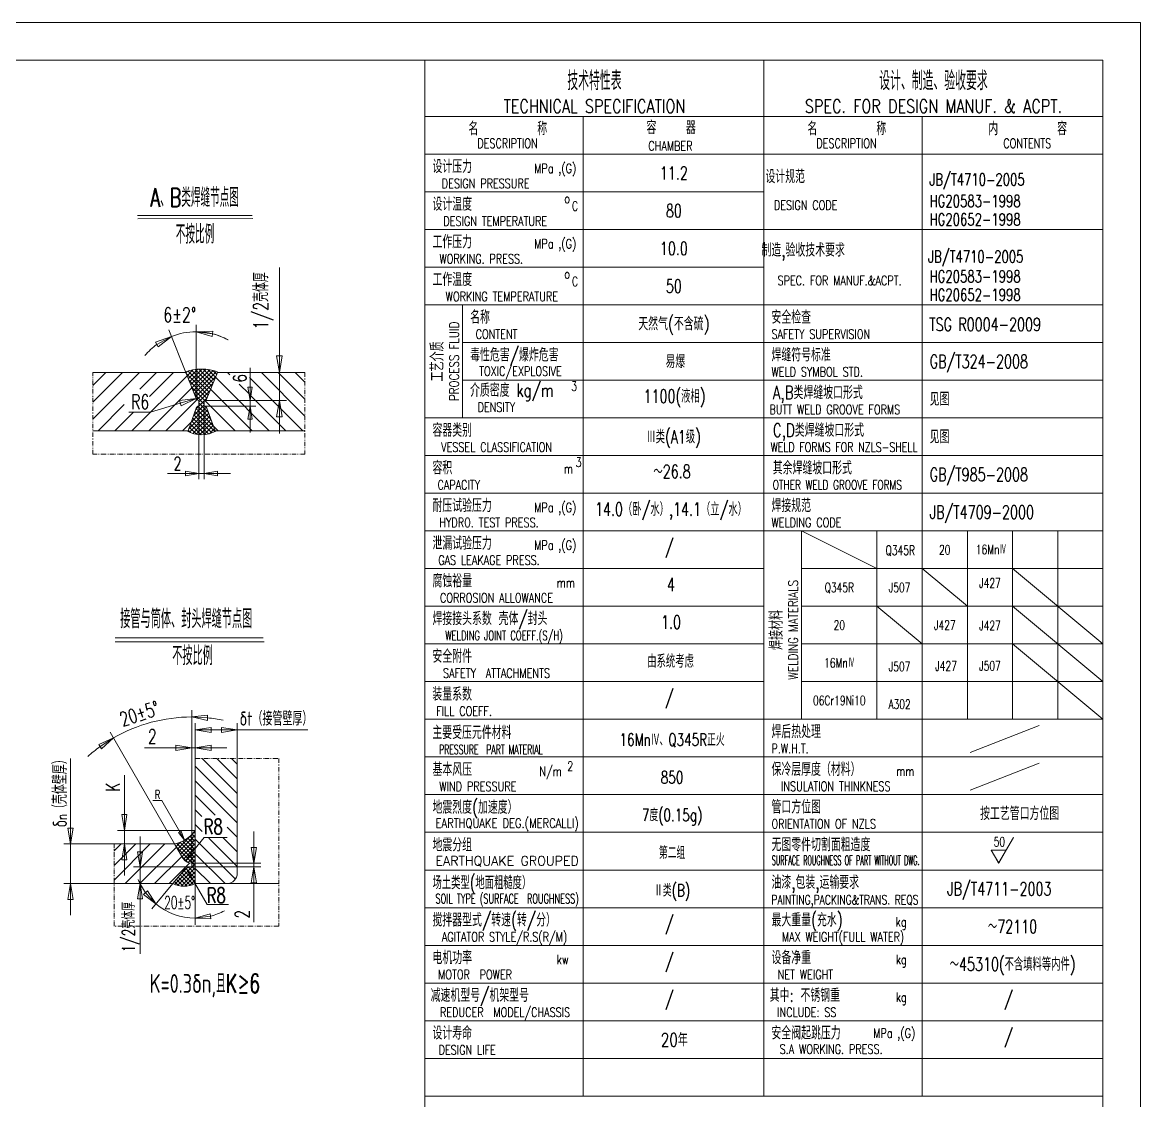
# Model space of a CAD drawing. Header units: millimetres. Extents: x -20190 to -19596, y -22267 to -21426.
# Drawn here: x -19893.3 to -19596.4, y -21712.8 to -21426.5 of the extents above; entities that cross this region are included whole.
import ezdxf
from ezdxf.enums import TextEntityAlignment as Align

# ---------------------------------------------------------------- set-up
doc = ezdxf.new("R2010")
doc.units = ezdxf.units.MM
doc.linetypes.add('ACAD_ISO12W100', pattern=[22.4, 12, -3, 0.7, -3, 0.7, -3])
doc.layers.get('0').update_dxf_attribs({"color": 3, "lineweight": 50})
for name, color, linetype, lineweight in [('1粗实线', 2, 'Continuous', 50), ('2', 7, 'Continuous', 20), ('3', 7, 'Continuous', 15), ('双点划线', 1, 'ACAD_ISO12W100', 9), ('粗实线', 2, 'Continuous', 35)]:
    doc.layers.add(name, color=color, linetype=linetype, lineweight=lineweight)
for name, color, linetype in [('DIM', 4, 'Continuous'), ('THK', 7, 'Continuous'), ('细线', 3, 'Continuous')]:
    doc.layers.add(name, color=color, linetype=linetype)
doc.styles.add('HZFS', font='simplex.shx', dxfattribs={"width": 0.707, "height": 35, "bigfont": 'gbcbig.shx'})
doc.styles.get("Standard").update_dxf_attribs({"font": 'romans.shx', "width": 0.707, "bigfont": 'gbcbig.shx'})
doc.styles.add('T30', font='romans.shx', dxfattribs={"width": 0.68, "height": 30, "bigfont": 'gbcbig.shx'})

# ---------------------------------------------------------------- blocks, each defined once
blk = doc.blocks.new('_CLOSED')
at = {"color": 0, "linetype": 'ByBlock'}
for p, q in [((-1, 0.167), (0, 0)), ((-1, 0.167), (-1, -0.167)), ((0, 0), (-1, -0.167)), ((0, 0), (-1, 0))]:
    blk.add_line(p, q, dxfattribs=at)

msp = doc.modelspace()

# ---------------------------------------------------------------- linework, layer by layer
at = {"color": 7, "lineweight": 13}
for p, q in [((-19606.38433, -21711.5336), (-19606.38256, -21436.45984)), ((-19744.42129, -21701.53092), (-19744.42129, -21451.46386)), ((-19606.38426, -21711.5336), (-19786.43256, -21711.5336)), ((-19606.38426, -21711.5336), (-19786.43256, -21711.5336)), ((-19606.38433, -21711.5336), (-19786.41735, -21711.5336)), ((-19606.38423, -21711.5336), (-19786.41725, -21711.5336))]:
    msp.add_line(p, q, dxfattribs=at)
at = {"layer": '1粗实线', "color": 7, "lineweight": 13}
for p, q in [((-20167.35281, -21436.45984), (-19606.38256, -21436.45984)), ((-19786.43256, -21436.45984), (-19606.38256, -21436.45984)), ((-19786.43256, -21436.45984), (-19786.43256, -21711.5336)), ((-19696.40841, -21701.53092), (-19696.40841, -21436.45984)), ((-19696.40841, -21711.5336), (-19696.40841, -21436.45984)), ((-19606.38256, -22257.29634), (-19606.38256, -21436.45984)), ((-19606.38426, -21451.46386), (-19786.43256, -21451.46386)), ((-19606.38426, -21451.46386), (-19786.43256, -21451.46386)), ((-19744.42129, -21711.5336), (-19744.42129, -21451.46386)), ((-19654.39717, -21561.49338), (-19654.39717, -21451.46386)), ((-19654.39717, -21561.49338), (-19654.39717, -21451.46386)), ((-19862.76161, -21477.7808), (-19832.29138, -21477.7808)), ((-19874.6299, -21519.40669), (-19849.9575, -21519.40669)), ((-19847.20021, -21526.32758), (-19849.9575, -21519.40669)), ((-19844.30764, -21526.32048), (-19841.55036, -21519.40669)), ((-19841.55036, -21519.40669), (-19818.28929, -21519.40669)), ((-19849.34781, -21534.90653), (-19847.20021, -21528.88548)), ((-19846.48244, -21528.35297), (-19846.48244, -21526.85299)), ((-19845.02541, -21528.35297), (-19845.02541, -21526.85299)), ((-19844.9663, -21526.85065), (-19844.22241, -21526.10677)), ((-19844.86773, -21526.85299), (-19844.88164, -21526.83908)), ((-19842.16005, -21534.90653), (-19844.30764, -21528.88548)), ((-19874.6299, -21534.90653), (-19849.34781, -21534.90653)), ((-19818.28929, -21534.90653), (-19842.16005, -21534.90653)), ((-19868.73024, -21589.89649), (-19829.35966, -21589.89649)), ((-19847.40568, -21621.88781), (-19847.40568, -21655.11343)), ((-19836.25741, -21621.88781), (-19836.25741, -21652.34866)), ((-19852.92196, -21644.59346), (-19868.95904, -21644.59346)), ((-19857.48554, -21644.59346), (-19868.05418, -21644.59346)), ((-19850.75856, -21648.34058), (-19852.92196, -21644.59346)), ((-19848.3642, -21650.68148), (-19848.3642, -21649.72296)), ((-19850.48214, -21651.66909), (-19853.37228, -21655.11343)), ((-19853.37228, -21655.11343), (-19868.95904, -21655.11343)), ((-19853.37228, -21655.11343), (-19863.8198, -21655.11343)), ((-19606.38433, -21711.5336), (-19786.41735, -21711.5336)), ((-19786.41725, -21878.56412), (-19786.41725, -21711.5336))]:
    msp.add_line(p, q, dxfattribs=at)
for centre, radius, start, end in [((-19845.75385, -21530.44036), 11.93501, 67.5899719, 112.4100281), ((-19846.48244, -21526.10299), 0.74999, 196.8566703, 270), ((-19846.48244, -21529.10296), 0.74999, 90, 163.1433297), ((-19845.02541, -21526.10299), 0.74999, 270, 343.1433297), ((-19845.02541, -21529.10296), 0.74999, 16.8566703, 90), ((-19845.7487, -21527.89966), 8.04005, 240.6328308, 299.3671692), ((-19854.90161, -21635.50447), 9.30208, 282.2875637, 323.6907844), ((-19848.3642, -21646.95819), 2.76477, 210, 270), ((-19848.3642, -21653.44625), 2.76477, 90, 140), ((-19839.02218, -21652.34866), 2.76477, 270, 0), ((-19850.38898, -21649.30438), 6.53032, 242.8167544, 297.1832456)]:
    msp.add_arc(centre, radius, start, end, dxfattribs=at)
at = {"layer": '2', "color": 7, "lineweight": 13}
for p, q in [((-19862.71551, -21478.58977), (-19832.14895, -21478.53266)), ((-19825.09518, -21515.25938), (-19825.09518, -21491.55062)), ((-19849.9575, -21519.40669), (-19854.45548, -21508.11657)), ((-19847.20021, -21522.86189), (-19847.20021, -21506.72452)), ((-19857.94635, -21511.32783), (-19853.76154, -21509.8584)), ((-19853.76154, -21509.8584), (-19857.59496, -21511.96673)), ((-19853.76154, -21509.8584), (-19857.24358, -21512.60564)), ((-19847.20021, -21508.5995), (-19842.76872, -21508.41574)), ((-19842.94866, -21509.86292), (-19847.20021, -21508.5995)), ((-19847.20021, -21508.5995), (-19842.85869, -21509.13933)), ((-19842.94866, -21509.86292), (-19842.76872, -21508.41574)), ((-19857.94635, -21511.32783), (-19857.24358, -21512.60564)), ((-19874.6299, -21522.83863), (-19871.19796, -21519.40669)), ((-19874.6299, -21527.32871), (-19866.70788, -21519.40669)), ((-19874.6299, -21531.81879), (-19862.21779, -21519.40669)), ((-19862.17875, -21523.85773), (-19857.72771, -21519.40669)), ((-19859.58598, -21525.75503), (-19853.23763, -21519.40669)), ((-19849.93259, -21519.46921), (-19849.60824, -21519.14486)), ((-19847.20021, -21522.27547), (-19849.88366, -21519.59202)), ((-19849.61278, -21520.27193), (-19848.07386, -21518.73301)), ((-19847.20021, -21521.15294), (-19849.30673, -21519.04643)), ((-19849.29298, -21521.07464), (-19847.20021, -21518.98187)), ((-19847.20021, -21520.03042), (-19848.423, -21518.80764)), ((-19847.20021, -21518.9079), (-19847.47763, -21518.63048)), ((-19847.20021, -21520.10439), (-19845.60213, -21518.50631)), ((-19847.20021, -21518.98187), (-19846.76674, -21518.5484)), ((-19847.20021, -21521.22692), (-19844.54048, -21518.56718)), ((-19847.20021, -21522.34944), (-19843.55957, -21518.70879)), ((-19843.01896, -21523.08915), (-19847.20021, -21518.9079)), ((-19847.20021, -21523.47196), (-19842.64548, -21518.91723)), ((-19847.20021, -21524.59448), (-19841.78892, -21519.18319)), ((-19843.339, -21523.89164), (-19847.20021, -21520.03042)), ((-19842.69892, -21522.28667), (-19846.45938, -21518.52622)), ((-19842.37889, -21521.48419), (-19845.35092, -21518.51215)), ((-19842.05885, -21520.6817), (-19844.1233, -21518.61725)), ((-19841.73881, -21519.87922), (-19842.72088, -21518.89715)), ((-19838.22988, -21520.02059), (-19838.84378, -21519.40669)), ((-19832.85494, -21523.35302), (-19832.85494, -21518.15538)), ((-19818.28929, -21530.98101), (-19829.86362, -21519.40669)), ((-19825.54437, -21519.40669), (-19823.22019, -21519.40669)), ((-19818.28929, -21526.49093), (-19825.37353, -21519.40669)), ((-19825.09518, -21526.85299), (-19825.09518, -21519.40669)), ((-19818.28929, -21522.00084), (-19820.88345, -21519.40669)), ((-19864.24738, -21534.90653), (-19849.61278, -21520.27193)), ((-19847.20021, -21523.39799), (-19849.14029, -21521.45791)), ((-19848.97318, -21521.87736), (-19847.20021, -21520.10439)), ((-19848.65338, -21522.68008), (-19847.20021, -21521.22692)), ((-19848.33357, -21523.4828), (-19847.20021, -21522.34944)), ((-19847.20021, -21525.717), (-19841.98849, -21520.50527)), ((-19843.65904, -21524.69412), (-19847.20021, -21521.15294)), ((-19843.97908, -21525.4966), (-19847.20021, -21522.27547)), ((-19847.20021, -21526.74931), (-19847.20021, -21522.86189)), ((-19847.00331, -21526.64261), (-19842.73313, -21522.37244)), ((-19835.88757, -21526.85299), (-19842.05885, -21520.6817)), ((-19833.14643, -21525.10404), (-19835.75387, -21522.4966)), ((-19818.85386, -21534.90653), (-19832.85494, -21520.90545)), ((-19859.7573, -21534.90653), (-19848.33357, -21523.4828)), ((-19847.20021, -21524.52051), (-19848.39692, -21523.3238)), ((-19848.01377, -21524.28552), (-19847.20021, -21523.47196)), ((-19847.69397, -21525.08823), (-19847.20021, -21524.59448)), ((-19847.20021, -21525.64303), (-19847.65354, -21525.18969)), ((-19847.37416, -21525.89095), (-19847.20021, -21525.717)), ((-19844.29911, -21526.29908), (-19847.20021, -21523.39799)), ((-19844.88164, -21526.83908), (-19847.20021, -21524.52051)), ((-19845.02541, -21527.81783), (-19847.20021, -21525.64303)), ((-19846.48244, -21527.24427), (-19843.47777, -21524.2396)), ((-19840.37765, -21526.85299), (-19843.339, -21523.89164)), ((-19832.85494, -21526.85299), (-19833.43826, -21523.35302)), ((-19832.27161, -21523.35302), (-19833.43826, -21523.35302)), ((-19832.27161, -21523.35302), (-19832.85494, -21526.85299)), ((-19832.85494, -21526.85299), (-19832.85494, -21523.35302)), ((-19823.34394, -21534.90653), (-19832.64673, -21525.60374)), ((-19873.22755, -21534.90653), (-19866.27341, -21527.95238)), ((-19859.31254, -21529.99048), (-19851.38719, -21527.58912)), ((-19855.26722, -21534.90653), (-19847.00331, -21526.64261)), ((-19847.31059, -21529.19494), (-19846.48244, -21528.36679)), ((-19846.48244, -21529.72836), (-19847.2331, -21528.9777)), ((-19846.48244, -21526.10299), (-19847.20021, -21526.32048)), ((-19846.48244, -21528.60584), (-19846.70235, -21528.38593)), ((-19846.48244, -21528.36679), (-19845.02541, -21526.90976)), ((-19845.02541, -21528.94035), (-19846.48244, -21527.48332)), ((-19846.48244, -21529.48931), (-19845.02541, -21528.03228)), ((-19846.48244, -21528.35297), (-19846.48244, -21547.74387)), ((-19845.02541, -21530.06287), (-19846.48244, -21528.60584)), ((-19845.02541, -21526.85299), (-19831.35495, -21526.85299)), ((-19845.02541, -21526.85299), (-19823.22019, -21526.85299)), ((-19845.02541, -21528.35297), (-19831.35495, -21528.35297)), ((-19845.02541, -21528.35297), (-19845.02541, -21547.74387)), ((-19845.02541, -21529.1548), (-19844.4698, -21528.59919)), ((-19843.87927, -21530.08649), (-19845.02541, -21528.94035)), ((-19843.36775, -21528.35297), (-19844.86773, -21526.85299)), ((-19836.81419, -21534.90653), (-19843.36775, -21528.35297)), ((-19838.87766, -21528.35297), (-19840.37765, -21526.85299)), ((-19832.85494, -21534.3757), (-19838.87766, -21528.35297)), ((-19834.38758, -21528.35297), (-19835.88757, -21526.85299)), ((-19833.07389, -21529.66667), (-19834.38758, -21528.35297)), ((-19833.43826, -21531.85294), (-19832.85494, -21528.35297)), ((-19832.85494, -21528.35297), (-19832.85494, -21526.85299)), ((-19832.85494, -21528.35297), (-19832.27161, -21531.85294)), ((-19832.85494, -21528.35297), (-19832.85494, -21531.85294)), ((-19868.73747, -21534.90653), (-19863.82142, -21529.99048)), ((-19865.03384, -21529.99048), (-19859.31254, -21529.99048)), ((-19849.1777, -21534.42961), (-19846.48244, -21531.73436)), ((-19848.55533, -21532.68472), (-19846.48244, -21530.61183)), ((-19846.48244, -21533.09592), (-19848.11846, -21531.4599)), ((-19847.93296, -21530.93983), (-19846.48244, -21529.48931)), ((-19846.48244, -21531.9734), (-19847.82334, -21530.6325)), ((-19846.48244, -21530.85088), (-19847.52822, -21529.8051)), ((-19846.48244, -21530.61183), (-19845.02541, -21529.1548)), ((-19845.02541, -21531.18539), (-19846.48244, -21529.72836)), ((-19846.48244, -21531.73436), (-19845.02541, -21530.27732)), ((-19845.02541, -21532.30791), (-19846.48244, -21530.85088)), ((-19846.48244, -21532.85688), (-19845.02541, -21531.39985)), ((-19845.02541, -21530.27732), (-19844.13043, -21529.38234)), ((-19843.2569, -21531.83138), (-19845.02541, -21530.06287)), ((-19845.02541, -21531.39985), (-19843.83531, -21530.20974)), ((-19845.02541, -21532.52237), (-19843.54019, -21531.03714)), ((-19842.63452, -21533.57628), (-19845.02541, -21531.18539)), ((-19845.02541, -21533.64489), (-19843.24507, -21531.86454)), ((-19833.43826, -21531.85294), (-19832.27161, -21531.85294)), ((-19832.85494, -21531.85294), (-19832.85494, -21535.3529)), ((-19827.83402, -21534.90653), (-19832.54841, -21530.19214)), ((-19825.09518, -21531.22794), (-19825.09518, -21535.6029)), ((-19850.77714, -21534.90653), (-19848.55533, -21532.68472)), ((-19849.66789, -21534.9198), (-19849.65461, -21534.90653)), ((-19848.68351, -21535.38493), (-19849.29894, -21534.76951)), ((-19847.12486, -21535.82106), (-19849.00382, -21533.94211)), ((-19848.91539, -21535.28982), (-19846.48244, -21532.85688)), ((-19846.48244, -21535.34096), (-19848.7087, -21533.11471)), ((-19846.48244, -21534.21844), (-19848.41358, -21532.28731)), ((-19848.0933, -21535.59026), (-19846.48244, -21533.9794)), ((-19845.02541, -21533.43043), (-19846.48244, -21531.9734)), ((-19846.48244, -21533.9794), (-19845.02541, -21532.52237)), ((-19845.02541, -21534.55295), (-19846.48244, -21533.09592)), ((-19846.48244, -21535.10192), (-19845.02541, -21533.64489)), ((-19845.02541, -21535.67547), (-19846.48244, -21534.21844)), ((-19846.18583, -21535.92782), (-19845.02541, -21534.76741)), ((-19842.21284, -21535.12048), (-19845.02541, -21532.30791)), ((-19845.02541, -21534.76741), (-19842.94995, -21532.69195)), ((-19843.00043, -21535.45542), (-19845.02541, -21533.43043)), ((-19845.02541, -21535.88993), (-19842.65483, -21533.51935)), ((-19843.86293, -21535.71543), (-19845.02541, -21534.55295)), ((-19843.6827, -21535.66974), (-19842.35971, -21534.34675)), ((-19841.30427, -21534.90653), (-19842.63452, -21533.57628)), ((-19847.19, -21535.80947), (-19846.48244, -21535.10192)), ((-19845.88484, -21535.93856), (-19846.48244, -21535.34096)), ((-19845.04428, -21535.9088), (-19845.02541, -21535.88993)), ((-19844.81551, -21535.88537), (-19845.02541, -21535.67547)), ((-19849.98241, -21546.24389), (-19854.75679, -21546.24389)), ((-19849.98241, -21545.66056), (-19846.48244, -21546.24389)), ((-19849.98241, -21545.66056), (-19849.98241, -21546.82721)), ((-19846.48244, -21546.24389), (-19849.98241, -21546.82721)), ((-19846.48244, -21546.24389), (-19849.98241, -21546.24389)), ((-19845.02541, -21546.24389), (-19846.48244, -21546.24389)), ((-19845.02541, -21546.24389), (-19841.52545, -21545.66056)), ((-19841.52545, -21546.82721), (-19845.02541, -21546.24389)), ((-19845.02541, -21546.24389), (-19841.52545, -21546.24389)), ((-19841.52545, -21546.82721), (-19841.52545, -21545.66056)), ((-19841.52545, -21546.24389), (-19838.02548, -21546.24389)), ((-19868.73024, -21590.9783), (-19829.14296, -21590.9783)), ((-19848.3642, -21649.72296), (-19848.3642, -21609.0922)), ((-19852.92196, -21644.59346), (-19870.06197, -21614.9061)), ((-19847.40568, -21631.63049), (-19847.40568, -21612.53986)), ((-19843.20573, -21614.33984), (-19840.45737, -21614.33984)), ((-19836.25741, -21631.63049), (-19836.25741, -21612.53986)), ((-19836.25741, -21614.33984), (-19817.54028, -21614.33984)), ((-19848.3642, -21649.72296), (-19848.3642, -21617.31738)), ((-19847.40568, -21649.55891), (-19847.40568, -21617.31738)), ((-19852.56416, -21619.11736), (-19860.93157, -21619.11736)), ((-19847.40568, -21619.11736), (-19848.3642, -21619.11736)), ((-19843.20573, -21619.11736), (-19839.00577, -21619.11736)), ((-19880.55592, -21640.39351), (-19880.55592, -21621.95353)), ((-19836.25741, -21635.08015), (-19847.40568, -21623.93187)), ((-19836.25741, -21631.20071), (-19845.57032, -21621.88781)), ((-19836.25741, -21627.32128), (-19841.69089, -21621.88781)), ((-19836.25741, -21623.44185), (-19837.81145, -21621.88781)), ((-19866.25419, -21636.81268), (-19866.25419, -21626.29903)), ((-19836.25741, -21638.95958), (-19847.40568, -21627.81131)), ((-19842.13736, -21636.95906), (-19847.40568, -21631.69074)), ((-19858.65512, -21633.03779), (-19856.32478, -21633.03779)), ((-19856.32478, -21633.03779), (-19851.5123, -21641.37896)), ((-19845.64461, -21637.33124), (-19847.40568, -21635.57017)), ((-19847.40568, -21641.01264), (-19868.05418, -21641.01264)), ((-19866.25419, -21644.59346), (-19866.25419, -21641.01264)), ((-19852.13755, -21645.9521), (-19847.40568, -21641.22023)), ((-19847.40568, -21641.81212), (-19847.7568, -21641.46101)), ((-19845.58362, -21641.27166), (-19847.40568, -21639.4496)), ((-19836.25741, -21642.83901), (-19838.96931, -21640.12711)), ((-19831.84862, -21645.523), (-19831.84862, -21641.32305)), ((-19866.256, -21644.59346), (-19882.3559, -21644.59346)), ((-19880.55592, -21655.11343), (-19880.55592, -21644.59346)), ((-19868.95904, -21646.44018), (-19867.11232, -21644.59346)), ((-19868.95904, -21650.31961), (-19863.23289, -21644.59346)), ((-19868.95904, -21654.19904), (-19859.35346, -21644.59346)), ((-19865.99399, -21655.11343), (-19855.47403, -21644.59346)), ((-19862.09182, -21646.64952), (-19862.09182, -21642.61756)), ((-19852.53199, -21645.26891), (-19851.37535, -21644.11228)), ((-19847.40568, -21649.35546), (-19852.32, -21644.44114)), ((-19851.74312, -21646.63528), (-19847.40568, -21642.29785)), ((-19847.40568, -21648.27784), (-19851.51526, -21644.16827)), ((-19851.34868, -21647.31846), (-19847.40568, -21643.37547)), ((-19850.95424, -21648.00165), (-19847.40568, -21644.45309)), ((-19847.40568, -21647.20022), (-19850.76817, -21643.83774)), ((-19847.40568, -21646.1226), (-19850.07309, -21643.4552)), ((-19847.40568, -21645.04498), (-19849.42627, -21643.0244)), ((-19845.03186, -21642.85771), (-19848.94542, -21647.67339)), ((-19847.40568, -21643.96736), (-19848.82532, -21642.54773)), ((-19847.40568, -21642.88974), (-19848.26895, -21642.02648)), ((-19836.77518, -21653.95954), (-19847.40568, -21643.32903)), ((-19845.03186, -21642.85771), (-19838.9609, -21642.85771)), ((-19836.25741, -21650.59787), (-19843.82149, -21643.0338)), ((-19836.25741, -21646.71844), (-19840.00119, -21642.97466)), ((-19862.09182, -21650.68148), (-19862.76381, -21646.64952)), ((-19861.41983, -21646.64952), (-19862.76381, -21646.64952)), ((-19862.11456, -21655.11343), (-19852.43611, -21645.43498)), ((-19861.41983, -21646.64952), (-19862.09182, -21650.68148)), ((-19862.09182, -21650.68148), (-19862.09182, -21646.64952)), ((-19847.40568, -21650.43308), (-19852.48026, -21645.35851)), ((-19850.53956, -21648.66458), (-19847.40568, -21645.53071)), ((-19849.99103, -21649.19367), (-19847.40568, -21646.60833)), ((-19849.28489, -21649.56516), (-19847.40568, -21647.68595)), ((-19839.50072, -21655.11343), (-19847.40568, -21647.20846)), ((-19866.25419, -21648.79342), (-19866.25419, -21652.99338)), ((-19848.3642, -21650.68148), (-19863.8198, -21650.68148)), ((-19862.09182, -21650.68148), (-19862.09182, -21655.11343)), ((-19858.23513, -21655.11343), (-19851.01614, -21647.89444)), ((-19854.3557, -21655.11343), (-19848.91068, -21649.66842)), ((-19852.89798, -21655.33348), (-19847.40568, -21649.84119)), ((-19849.39128, -21649.52511), (-19851.0082, -21647.90819)), ((-19848.36508, -21649.72296), (-19847.40568, -21648.76357)), ((-19848.3642, -21649.72296), (-19830.04864, -21649.72296)), ((-19847.40568, -21651.5107), (-19848.3642, -21650.55219)), ((-19848.3642, -21650.68148), (-19830.04864, -21650.68148)), ((-19831.84862, -21649.72296), (-19831.84862, -21650.68148)), ((-19852.09484, -21655.60796), (-19847.40568, -21650.91881)), ((-19849.59576, -21655.78635), (-19851.95625, -21653.42586)), ((-19848.69368, -21655.61081), (-19851.46458, -21652.83991)), ((-19851.37356, -21652.73144), (-19849.63077, -21650.98866)), ((-19851.19413, -21655.78488), (-19847.40568, -21651.99643)), ((-19847.88946, -21655.33741), (-19850.97291, -21652.25396)), ((-19847.40568, -21654.74356), (-19850.48124, -21651.66801)), ((-19850.16241, -21655.83077), (-19847.40568, -21653.07405)), ((-19847.40568, -21653.66594), (-19849.91456, -21651.15707)), ((-19847.40568, -21652.58832), (-19849.1872, -21650.80681)), ((-19844.29973, -21660.63743), (-19848.85896, -21652.66872)), ((-19843.38015, -21655.11343), (-19847.40568, -21651.0879)), ((-19865.82597, -21655.11343), (-19882.3559, -21655.11343)), ((-19862.76381, -21659.14539), (-19862.09182, -21655.11343)), ((-19862.09182, -21655.11343), (-19861.41983, -21659.14539)), ((-19862.09182, -21655.11343), (-19862.09182, -21659.14539)), ((-19853.37228, -21655.11343), (-19858.99842, -21661.8184)), ((-19851.87365, -21655.66369), (-19852.93959, -21654.59776)), ((-19850.62945, -21655.83027), (-19852.44792, -21654.01181)), ((-19848.92176, -21655.66774), (-19847.40568, -21654.15167)), ((-19847.40568, -21655.11343), (-19847.40568, -21666.03781)), ((-19831.84862, -21654.88143), (-19831.84862, -21665.34558)), ((-19880.55592, -21659.31339), (-19880.55592, -21663.51334)), ((-19862.76381, -21659.14539), (-19861.41983, -21659.14539)), ((-19862.09182, -21659.14539), (-19862.09182, -21673.75394)), ((-19860.13999, -21657.08361), (-19861.12454, -21657.99846)), ((-19857.8877, -21660.49469), (-19861.12454, -21657.99846)), ((-19857.8877, -21660.49469), (-19860.63226, -21657.54104)), ((-19860.13999, -21657.08361), (-19857.8877, -21660.49469)), ((-19844.29973, -21660.63743), (-19838.58762, -21660.63743)), ((-19847.40568, -21664.30983), (-19843.48773, -21663.14453)), ((-19847.40568, -21664.30983), (-19843.40465, -21663.81137)), ((-19843.32158, -21664.47821), (-19847.40568, -21664.30983)), ((-19843.32158, -21664.47821), (-19843.48773, -21663.14453))]:
    msp.add_line(p, q, dxfattribs=at)
msp.add_lwpolyline([(-20190.26569, -21426.45984), (-20190.26569, -22267.29437), (-19596.38256, -22267.29437), (-19596.38256, -21426.45984)], close=True, dxfattribs=at)
for centre, radius, start, end in [((-19847.20021, -21526.32758), 17.72808, 90, 111.7223515), ((-19847.20021, -21526.32758), 17.72808, 61.4257588, 90), ((-19847.20021, -21526.32758), 17.72808, 61.6487041, 75.824352), ((-19847.20021, -21526.32758), 17.72808, 125.8979994, 140.0736474), ((-19848.3642, -21652.48774), 41.59556, 90, 120), ((-19848.3642, -21652.48774), 41.59556, 78.4246191, 84.2123095), ((-19848.3642, -21652.48774), 41.59556, 125.7876905, 131.5753809), ((-19847.40568, -21648.00271), 16.30711, 201.5943829, 215.7971915), ((-19847.40568, -21648.00271), 16.30711, 230, 270), ((-19847.40568, -21648.00271), 16.30711, 284.2028085, 298.4056171)]:
    msp.add_arc(centre, radius, start, end, dxfattribs=at)
for points in [[(-19849.18382, -21647.47965), (-19848.70702, -21647.86713), (-19850.10786, -21649.10379)], [(-19848.59978, -21652.5038), (-19849.11813, -21652.83364), (-19849.84848, -21651.11368)]]:
    msp.add_solid(points, dxfattribs=at)
at = {"layer": '3', "color": 7, "lineweight": 13}
msp.add_line((-19606.38256, -21436.45984), (-19606.38256, -22257.29634), dxfattribs=at)
at = {"layer": 'DIM', "color": 7, "lineweight": 13}
for p, q in [((-19832.85494, -21520.90545), (-19832.97993, -21520.78045)), ((-19832.32411, -21534.90653), (-19832.85494, -21534.3757))]:
    msp.add_line(p, q, dxfattribs=at)
at = {"layer": 'THK', "color": 7, "lineweight": 13}
for p, q in [((-19606.38426, -21461.46655), (-19786.43256, -21461.46655)), ((-19606.38426, -21461.46655), (-19786.43256, -21461.46655)), ((-19696.40841, -21471.46923), (-19786.43256, -21471.46923)), ((-19696.40841, -21471.46923), (-19786.43256, -21471.46923)), ((-19606.38426, -21481.47191), (-19786.43256, -21481.47191)), ((-19606.38426, -21481.47191), (-19786.43256, -21481.47191)), ((-19696.40841, -21491.4746), (-19786.43256, -21491.4746)), ((-19696.40841, -21491.4746), (-19786.43256, -21491.4746)), ((-19606.38426, -21501.47728), (-19786.43256, -21501.47728)), ((-19606.38426, -21501.47728), (-19786.43256, -21501.47728)), ((-19776.42988, -21531.48533), (-19776.42988, -21501.47728)), ((-19776.42988, -21531.48533), (-19776.42988, -21501.47728)), ((-19606.38426, -21511.47996), (-19776.42988, -21511.47996)), ((-19606.38426, -21511.47996), (-19776.42988, -21511.47996)), ((-19606.38426, -21521.48265), (-19776.42988, -21521.48265)), ((-19606.38426, -21521.48265), (-19776.42988, -21521.48265)), ((-19606.38426, -21531.48533), (-19786.43256, -21531.48533)), ((-19606.38426, -21531.48533), (-19776.42988, -21531.48533)), ((-19606.38426, -21541.48801), (-19786.43256, -21541.48801)), ((-19606.38426, -21541.48801), (-19786.43256, -21541.48801)), ((-19606.38426, -21551.4907), (-19786.43256, -21551.4907)), ((-19606.38426, -21551.4907), (-19786.43256, -21551.4907)), ((-19606.38426, -21561.49338), (-19786.43256, -21561.49338)), ((-19606.38426, -21561.49338), (-19786.43256, -21561.49338)), ((-19686.40573, -21611.5068), (-19686.40573, -21561.49338)), ((-19686.40573, -21561.49338), (-19666.40038, -21571.49606)), ((-19686.40573, -21561.49338), (-19666.40038, -21571.49606)), ((-19666.40038, -21611.5068), (-19666.40038, -21561.49338)), ((-19666.40038, -21611.5068), (-19666.40038, -21561.49338)), ((-19654.39717, -21561.49338), (-19654.39717, -21611.5068)), ((-19642.39395, -21611.5068), (-19642.39395, -21561.49338)), ((-19642.39395, -21611.5068), (-19642.39395, -21561.49338)), ((-19630.39074, -21611.5068), (-19630.39074, -21561.49338)), ((-19630.39074, -21611.5068), (-19630.39074, -21561.49338)), ((-19618.38753, -21611.5068), (-19618.38753, -21561.49338)), ((-19618.38753, -21611.5068), (-19618.38753, -21561.49338)), ((-19696.40841, -21571.49606), (-19786.43256, -21571.49606)), ((-19696.40841, -21571.49606), (-19786.43256, -21571.49606)), ((-19606.38426, -21571.49606), (-19686.40573, -21571.49606)), ((-19606.38426, -21571.49606), (-19686.40573, -21571.49606)), ((-19666.40038, -21571.49606), (-19654.39717, -21571.49606)), ((-19654.39717, -21571.49606), (-19654.39717, -21581.49875)), ((-19642.39395, -21581.49876), (-19654.39717, -21571.49607)), ((-19630.39074, -21571.49606), (-19606.38436, -21591.50143)), ((-19696.40841, -21581.49875), (-19786.43256, -21581.49875)), ((-19696.40841, -21581.49875), (-19786.43256, -21581.49875)), ((-19606.38426, -21581.49875), (-19686.40573, -21581.49875)), ((-19606.38426, -21581.49875), (-19686.40573, -21581.49875)), ((-19654.39717, -21591.50143), (-19666.40038, -21581.49875)), ((-19654.39717, -21581.49875), (-19642.39395, -21581.49875)), ((-19642.39395, -21581.49875), (-19642.39395, -21591.50143)), ((-19630.39076, -21581.49875), (-19606.38436, -21601.50411)), ((-19696.40841, -21591.50143), (-19786.43256, -21591.50143)), ((-19696.40841, -21591.50143), (-19786.43256, -21591.50143)), ((-19606.38426, -21591.50143), (-19686.40573, -21591.50143)), ((-19606.38426, -21591.50143), (-19686.40573, -21591.50143)), ((-19642.39395, -21591.50143), (-19630.39074, -21591.50143)), ((-19630.39076, -21591.50143), (-19606.38436, -21611.5068)), ((-19630.39074, -21591.50143), (-19630.39074, -21601.50411)), ((-19696.40841, -21601.50411), (-19786.43256, -21601.50411)), ((-19696.40841, -21601.50411), (-19786.43256, -21601.50411)), ((-19606.38426, -21601.50411), (-19686.40573, -21601.50411)), ((-19606.38426, -21601.50411), (-19686.40573, -21601.50411)), ((-19630.39074, -21601.50411), (-19618.38753, -21601.50411)), ((-19618.38753, -21601.50411), (-19618.38753, -21611.5068)), ((-19696.40841, -21611.5068), (-19786.43256, -21611.5068)), ((-19686.40573, -21611.5068), (-19786.43256, -21611.5068)), ((-19606.38426, -21611.5068), (-19686.40573, -21611.5068)), ((-19606.38426, -21611.5068), (-19686.40573, -21611.5068)), ((-19654.39717, -21701.53092), (-19654.39717, -21611.5068)), ((-19654.39717, -21711.5336), (-19654.39717, -21611.5068)), ((-19618.38753, -21611.5068), (-19606.38436, -21611.5068)), ((-19641.65764, -21620.29823), (-19623.35872, -21613.16741)), ((-19606.38426, -21621.50948), (-19786.43256, -21621.50948)), ((-19606.38426, -21621.50948), (-19786.43256, -21621.50948)), ((-19641.65764, -21630.30091), (-19623.35872, -21623.17009)), ((-19606.38426, -21631.51216), (-19786.43256, -21631.51216)), ((-19606.38426, -21631.51216), (-19786.43256, -21631.51216)), ((-19606.38426, -21641.51485), (-19786.43256, -21641.51485)), ((-19606.38426, -21641.51485), (-19786.43256, -21641.51485)), ((-19634.08178, -21649.71704), (-19630.12936, -21642.87125)), ((-19634.0815, -21649.71736), (-19630.12912, -21642.87164)), ((-19632.10557, -21646.29415), (-19636.05798, -21646.29415)), ((-19636.05798, -21646.29415), (-19634.08178, -21649.71704)), ((-19636.05769, -21646.2945), (-19634.0815, -21649.71736)), ((-19632.10531, -21646.2945), (-19636.05769, -21646.2945)), ((-19606.38426, -21651.51753), (-19786.43256, -21651.51753)), ((-19606.38426, -21651.51753), (-19786.43256, -21651.51753)), ((-19606.38426, -21661.52021), (-19786.43256, -21661.52021)), ((-19606.38426, -21661.52021), (-19786.43256, -21661.52021)), ((-19606.38426, -21671.52289), (-19786.43256, -21671.52289)), ((-19606.38426, -21671.52289), (-19786.43256, -21671.52289)), ((-19606.38426, -21681.52557), (-19786.43256, -21681.52557)), ((-19606.38426, -21681.52557), (-19786.43256, -21681.52557)), ((-19606.38426, -21691.52825), (-19786.43256, -21691.52825)), ((-19606.38426, -21691.52825), (-19786.43256, -21691.52825)), ((-19606.38426, -21701.53092), (-19786.43256, -21701.53092)), ((-19606.38426, -21701.53092), (-19786.43256, -21701.53092))]:
    msp.add_line(p, q, dxfattribs=at)
at = {"layer": '双点划线', "color": 7, "lineweight": 13, "ltscale": 0.1}
for p, q in [((-19874.6299, -21541.14122), (-19874.6299, -21519.40669)), ((-19818.28929, -21519.40669), (-19818.28929, -21541.14122)), ((-19818.28929, -21541.14122), (-19874.6299, -21541.14122)), ((-19847.40568, -21621.88781), (-19825.25612, -21621.88781)), ((-19825.25612, -21621.88781), (-19825.25612, -21666.42458)), ((-19868.95904, -21666.42458), (-19868.95904, -21644.59346)), ((-19825.25612, -21666.42458), (-19868.95904, -21666.42458))]:
    msp.add_line(p, q, dxfattribs=at)
at = {"layer": '粗实线', "color": 7, "lineweight": 13}
msp.add_line((-19825.25612, -21655.11343), (-19847.40568, -21655.11343), dxfattribs=at)
at = {"layer": '细线', "color": 7, "lineweight": 13}
for p, q in [((-19838.19018, -21534.90653), (-19824.68514, -21534.90653)), ((-19847.25958, -21655.11343), (-19847.37986, -21654.99316))]:
    msp.add_line(p, q, dxfattribs=at)

# ---------------------------------------------------------------- block references
at = {"layer": '2', "color": 7, "lineweight": 13}
for p, xscale, yscale, zscale, rotation in [((-19825.09518, -21519.40669), 4.37495625, 4.37495625, 4.37495625, 270), ((-19847.20021, -21526.32048), 4.37495625, 4.37495625, 4.37495625, 16.85667032035046), ((-19825.09518, -21526.85299), 4.37495625, 4.37495625, 4.37495625, 90), ((-19848.3642, -21610.89218), 4.199958, 4.199958, 4.199958, 177.1061547642532), ((-19847.40568, -21614.33984), 4.199958, 4.199958, 4.199958, 180), ((-19869.16198, -21616.46493), 4.199958, 4.199958, 4.199958, 32.89384523574607), ((-19847.40568, -21619.11736), 4.199958, 4.199958, 4.199958, 180), ((-19866.25419, -21641.01264), 4.199958, 4.199958, 4.199958, 270), ((-19880.55592, -21644.59346), 4.199958, 4.199958, 4.199958, 270), ((-19850.25295, -21643.56169), 2.5199748, 2.5199748, 2.5199748, 299.9830467175314), ((-19866.25419, -21644.59346), 4.199958, 4.199958, 4.199958, 90), ((-19831.84862, -21649.72296), 4.199958, 4.199958, 4.199958, 270), ((-19831.84862, -21650.68148), 4.199958, 4.199958, 4.199958, 90), ((-19880.55592, -21655.11343), 4.199958, 4.199958, 4.199958, 90)]:
    msp.add_blockref('_CLOSED', p, dxfattribs=dict(at, xscale=xscale, yscale=yscale, zscale=zscale, rotation=rotation))
at = {"layer": '2', "color": 7, "lineweight": 13, "xscale": 4.199958, "yscale": 4.199958, "zscale": 4.199958}
for p in [(-19836.25741, -21614.33984), (-19848.3642, -21619.11736)]:
    msp.add_blockref('_CLOSED', p, dxfattribs=at)

# ---------------------------------------------------------------- texts
at = {"layer": '2', "color": 7, "lineweight": 13}
for s, height, width, p in [('6±2°', 3.906211, 0.707, (-19855.9236, -21506.06256)), ('2', 3.49996, 0.707, (-19853.19782, -21545.34622)), ('20±5°', 3.359966, 0.6, (-19855.632, -21661.83874))]:
    msp.add_text(s, height=height, dxfattribs=dict(at, width=width)).set_placement(p)
at = {"layer": '2', "color": 7, "lineweight": 13, "width": 0.707}
for s, height, rotation, p in [('6', 3.49996, 90, (-19833.85493, -21522.03402)), ('R8', 4.03196, 0.8867752, (-19845.10657, -21642.04558)), ('R8', 4.03196, 0.8867752, (-19844.31237, -21660.27976)), ('1/2壳体厚', 3.359966, 90, (-19863.46242, -21673.39056))]:
    msp.add_text(s, height=height, rotation=rotation, dxfattribs=at).set_placement(p)
at = {"layer": '2', "color": 7, "lineweight": 13, "style": 'T30', "width": 0.75}
for s, height, p in [('接管与筒体、封头焊缝节点图', 5.0000001, (-19867.36461, -21587.33431)), ('不按比例', 5, (-19853.54525, -21597.11634))]:
    msp.add_text(s, height=height, dxfattribs=at).set_placement(p)
at = {"layer": '2', "color": 7, "lineweight": 13, "style": 'T30'}
for s, insert, char_height, width, attachment_point in [('A、B类焊缝节点图', (-19859.36315, -21470.4647), 5, 75.1217301, 1), ('不按比例', (-19852.58529, -21480.21222), 5, 43.4733236, 1), ('K=0.3δn,且K≥6', (-19844.86817, -21679.14542), 5.0000001, 54.467343, 2)]:
    msp.add_mtext(s, dxfattribs=dict(at, insert=insert, char_height=char_height, width=width, attachment_point=attachment_point))
at = {"layer": '2', "color": 7, "lineweight": 13, "attachment_point": 5}
for s, insert, char_height, rotation in [('1/2壳体厚', (-19829.32132, -21500.39775), 3.906211, 90), ('20%%p5%%d', (-19862.20996, -21610.01715), 3.749963, 18.0563944), ('δ{\\H0.7143x;n}（壳体壁厚）', (-19883.34074, -21630.49327), 3.7499625, 90), ('K', (-19869.32916, -21629.45588), 3.74996, 90), ('2', (-19834.92359, -21663.26185), 3.74996, 90)]:
    msp.add_mtext(s, dxfattribs=dict(at, insert=insert, char_height=char_height, rotation=rotation))
for s, insert, char_height in [('R6', (-19862.06111, -21527.24081), 3.906211), ('δt（接管壁厚）', (-19825.98399, -21611.34167), 3.749963), ('2', (-19858.84784, -21616.04239), 3.74996), ('R', (-19857.40851, -21631.48208), 2.24998)]:
    msp.add_mtext(s, dxfattribs=dict(at, insert=insert, char_height=char_height))
at = {"layer": 'THK', "color": 7, "lineweight": 13}
for s, height, width, p in [('技术特性表', 5.001339, 0.8, (-19741.42049, -21444.46199)), ('设计、制造、验收要求', 5.001339, 0.8, (-19651.39634, -21444.46199)), ('TECHNICAL SPECIFICATION', 3.5009372, 0.8, (-19741.42049, -21450.4636)), ('SPEC. FOR DESIGN MANUF. & ACPT.', 3.5009372, 0.8, (-19651.39634, -21450.4636)), ('DESCRIPTION', 2.5006708, 0.75, (-19764.521, -21459.83439)), ('DESCRIPTION', 2.5006708, 0.75, (-19764.521, -21459.83439)), ('DESCRIPTION', 2.5006708, 0.75, (-19674.49685, -21459.83439)), ('DESCRIPTION', 2.5006708, 0.75, (-19674.49685, -21459.83439)), ('CONTENTS', 2.500671, 0.75, (-19626.48397, -21459.83439)), ('CHAMBER ', 2.500671, 0.75, (-19720.59456, -21460.50729)), ('DESIGN PRESSURE', 2.5006694, 0.75, (-19770.30468, -21470.48127)), ('DESIGN CODE', 2.5006694, 0.75, (-19685.33521, -21476.25397)), ('DESIGN TEMPERATURE', 2.5006694, 0.75, (-19767.75094, -21480.48395)), ('DESIGN TEMPERATURE', 2.5006694, 0.75, (-19767.75094, -21480.48395)), ('WORKING. PRESS.', 2.5006694, 0.75, (-19771.47441, -21490.48664)), ('SPEC. FOR MANUF.&ACPT.', 2.5006694, 0.75, (-19676.3328, -21496.25934)), ('WORKING TEMPERATURE', 2.5006694, 0.75, (-19766.01689, -21500.48932)), ('CONTENT', 2.500669, 0.75, (-19767.42746, -21510.492)), ('TOXIC/EXPLOSIVE', 2.5006694, 0.75, (-19761.06699, -21520.33608)), ('DENSITY', 2.500131, 0.75, (-19767.45599, -21529.88635)), ('VESSEL CLASSIFICATION', 2.5006694, 0.75, (-19767.42746, -21540.50005)), ('CAPACITY', 2.500669, 0.75, (-19777.43014, -21550.50274)), ('HYDRO. TEST PRESS.', 2.5006694, 0.75, (-19769.428, -21560.50542)), ('GAS LEAKAGE PRESS.', 2.5006694, 0.75, (-19769.428, -21570.5081)), ('CORROSION ALLOWANCE', 2.5006694, 0.75, (-19767.42746, -21580.51079)), ('WELDING JOINT COEFF.(S/H)', 2.5006694, 0.65, (-19765.42693, -21590.51347)), ('SAFETY  ATTACHMENTS', 2.5006694, 0.75, (-19767.42746, -21600.51615)), ('FILL COEFF.', 2.5006694, 0.75, (-19776.03857, -21610.57094)), ('PRESSURE  PART MATERIAL', 2.4996206, 0.6, (-19768.91899, -21620.76275)), ('WIND PRESSURE', 2.5082703, 0.75, (-19772.38631, -21630.57983)), ('INSULATION THINKNESS', 2.5082703, 0.75, (-19677.34564, -21630.54943)), ('INSULATION THINKNESS', 2.5082703, 0.75, (-19677.34564, -21630.54943)), ('AGITATOR STYLE/R.S(R/M)', 2.5006694, 0.75, (-19765.29559, -21670.53493)), ('MAX WEIGHT(FULL WATER)', 2.5006694, 0.75, (-19675.41294, -21670.53494)), ('MOTOR  POWER', 2.5006694, 0.75, (-19773.12801, -21680.53761)), ('NET WEIGHT', 2.500669, 0.75, (-19685.40545, -21680.53761)), ('REDUCER  MODEL/CHASSIS', 2.5006694, 0.75, (-19765.14615, -21690.54029)), ('INCLUDE: SS', 2.5006694, 0.75, (-19685.03669, -21690.5403)), ('DESIGN LIFE', 2.5006694, 0.75, (-19775.20777, -21700.54296)), ('S.A WORKING. PRESS.', 2.5006694, 0.75, (-19678.57077, -21700.34193))]:
    msp.add_text(s, height=height, dxfattribs=dict(at, width=width)).set_placement(p, align=Align.CENTER)
at = {"layer": 'THK', "color": 7, "lineweight": 13, "width": 0.75}
for s, p in [('名        称', (-19764.42666, -21454.47698)), ('容    器 ', (-19720.16125, -21454.17777)), ('名        称', (-19674.40251, -21454.47698)), ('内        容', (-19626.38963, -21454.47698)), ('设计规范', (-19690.76263, -21467.22374)), ('制造,验收技术要求', (-19685.99132, -21487.22911))]:
    msp.add_text(s, height=3.500937, dxfattribs=at).set_placement(p, align=Align.MIDDLE)
at = {"layer": 'THK', "color": 7, "lineweight": 13}
for s, height, width, p in [('设计压力', 3.500937, 0.75, (-19784.43203, -21466.4802)), ('MPa ,(G)', 2.500669, 0.75, (-19757.42479, -21466.4802)), ('设计温度', 3.500937, 0.75, (-19784.43203, -21476.48288)), ('o', 2.50067, 0.75, (-19749.42264, -21474.48234)), ('o', 2.50067, 0.75, (-19749.42264, -21474.48234)), ('C', 2.50067, 0.75, (-19747.4221, -21476.48288)), ('C', 2.50067, 0.75, (-19747.4221, -21476.48288)), ('工作压力', 3.500937, 0.75, (-19784.43203, -21486.48556)), ('MPa ,(G)', 2.500669, 0.75, (-19757.42479, -21486.48556)), ('工作温度', 3.500937, 0.75, (-19784.43203, -21496.48825)), ('o', 2.50067, 0.75, (-19749.42264, -21494.48771)), ('o', 2.50067, 0.75, (-19749.42264, -21494.48771)), ('C', 2.50067, 0.75, (-19747.4221, -21496.48825)), ('名称', 3.500937, 0.75, (-19774.42935, -21506.49093)), ('安全检查', 3.500937, 0.75, (-19694.40788, -21506.49093)), ('SAFETY SUPERVISION', 2.5006694, 0.75, (-19694.40788, -21510.492)), ('毒性危害/爆炸危害', 3.500937, 0.75, (-19774.42935, -21516.49361)), ('焊缝符号标准', 3.500937, 0.75, (-19694.40788, -21516.49361)), ('WELD SYMBOL STD.', 2.5006694, 0.75, (-19694.40788, -21520.49469)), ('介质密度 kg/m', 3.500937, 0.75, (-19774.45637, -21525.88613)), ('3', 2.50013, 0.75, (-19747.61549, -21524.29011)), ('A,B类焊缝坡口形式', 3.500937, 0.75, (-19694.06086, -21526.49636)), ('BUTT WELD GROOVE FORMS', 2.5006694, 0.75, (-19694.94353, -21530.49743)), ('容器类别', 3.500937, 0.75, (-19784.43203, -21536.49898)), ('C,D类焊缝坡口形式', 3.500937, 0.75, (-19694.06086, -21536.49904)), ('容积', 3.500937, 0.75, (-19784.43203, -21546.50166)), ('3', 2.50067, 0.75, (-19746.42183, -21544.50113)), ('其余焊缝坡口形式', 3.500937, 0.75, (-19694.06086, -21546.50172)), ('m', 2.50067, 0.75, (-19749.54123, -21546.262)), ('OTHER WELD GROOVE FORMS', 2.5006694, 0.7, (-19694.06086, -21550.5028)), ('耐压试验压力', 3.500937, 0.75, (-19784.43203, -21556.50435)), ('焊接规范', 3.500937, 0.75, (-19694.40788, -21556.50435)), ('MPa ,(G)', 2.500669, 0.75, (-19757.42479, -21556.50435)), ('WELDING CODE', 2.5006694, 0.75, (-19694.40788, -21560.50542)), ('泄漏试验压力', 3.500937, 0.75, (-19784.43203, -21566.50703)), ('MPa ,(G)', 2.500669, 0.75, (-19757.42479, -21566.50703)), ('腐蚀裕量', 3.500937, 0.75, (-19784.43203, -21576.50971)), ('mm', 2.500669, 0.75, (-19751.42317, -21576.50971)), ('焊接接头系数 壳体/封头', 3.5009372, 0.75, (-19784.43207, -21586.51246)), ('安全附件', 3.500937, 0.75, (-19784.43203, -21596.51508)), ('装量系数', 3.500937, 0.75, (-19784.45685, -21606.56987)), ('主要受压元件材料', 3.500937, 0.75, (-19784.4578, -21616.76335)), ('焊后热处理', 3.500937, 0.75, (-19694.40788, -21616.52046)), ('P.W.H.T.', 2.500669, 0.75, (-19694.40788, -21620.52154)), ('基本风压', 3.500937, 0.75, (-19784.42601, -21626.5666)), ('N/m', 2.50827, 0.75, (-19756.03958, -21626.57091)), ('2', 2.50067, 0.75, (-19748.66311, -21625.21002)), ('保冷层厚度（材料）', 3.500937, 0.75, (-19694.40189, -21626.5362)), ('mm', 2.50827, 0.75, (-19661.2927, -21626.53619)), ('mm', 2.50827, 0.75, (-19661.2927, -21626.53619)), ('地震烈度(加速度）', 3.500937, 0.75, (-19784.42601, -21636.59968)), ('管口方位图', 3.500937, 0.75, (-19694.40788, -21636.52584)), ('ORIENTATION OF NZLS', 2.5006694, 0.75, (-19694.40788, -21640.52691)), ('地震分组', 3.500937, 0.75, (-19784.42601, -21646.60237)), ('无图零件切割面粗造度', 3.500937, 0.75, (-19694.40788, -21646.52852)), ('场土类型(地面粗糙度）', 3.5009372, 0.707, (-19784.42601, -21656.63545)), ('油漆,包装,运输要求', 3.500937, 0.75, (-19694.40788, -21656.5312)), ('搅拌器型式/转速(转/分）', 3.5009372, 0.75, (-19784.44219, -21666.53386)), ('最大重量(充水)', 3.500937, 0.75, (-19694.41804, -21666.53387)), ('kg', 2.500669, 0.75, (-19661.40918, -21666.53387)), ('电机功率', 3.500937, 0.75, (-19784.43203, -21676.53654)), ('kw', 2.500669, 0.75, (-19751.42317, -21676.53654)), ('设备净重', 3.500937, 0.75, (-19694.40788, -21676.53654)), ('kg', 2.500669, 0.75, (-19661.39902, -21676.53654)), ('减速机型号/机架型号', 3.500937, 0.75, (-19784.9088, -21686.53922)), ('其中: 不锈钢重', 3.500937, 0.75, (-19694.88465, -21686.53922)), ('kg', 2.500669, 0.75, (-19661.39902, -21686.53922)), ('设计寿命', 3.500937, 0.75, (-19784.43203, -21696.54189)), ('安全阀起跳压力', 3.500937, 0.75, (-19694.42495, -21696.54189)), ('MPa ,(G)', 2.500669, 0.75, (-19667.40066, -21696.08101))]:
    msp.add_text(s, height=height, dxfattribs=dict(at, width=width)).set_placement(p)
at = {"layer": 'THK', "color": 7, "lineweight": 13, "style": 'HZFS', "width": 0.707}
for s, height, p in [('11.2', 3.500902, (-19720.32857, -21466.47023)), ('80', 3.500902, (-19720.32857, -21476.47281)), ('10.0', 3.500902, (-19720.32857, -21486.47538)), ('50', 3.500902, (-19720.32857, -21496.47796)), ('1100(液相)', 3.500902, (-19720.17497, -21525.72236)), ('Ⅲ类(A1级)', 3.500902, (-19720.41513, -21536.48774)), ('～26.8', 3.500902, (-19720.81575, -21545.728)), ('14.0（卧/水）,14.1（立/水）', 3.5009022, (-19721.09226, -21555.73057)), ('/', 3.5009, (-19721.51786, -21565.7331)), ('Q345R', 2.500644, (-19660.21146, -21566.63604)), ('20', 2.500644, (-19648.39519, -21566.496)), ('16MnⅣ', 2.500644, (-19636.11444, -21566.4006)), ('4', 3.5009, (-19721.09226, -21575.73573)), ('Q345R', 2.500644, (-19676.40241, -21576.49848)), ('J507', 2.500644, (-19660.39828, -21576.49858)), ('J427', 2.500644, (-19636.39188, -21575.30532)), ('1.0', 3.500902, (-19721.09226, -21585.73831)), ('20', 2.500644, (-19676.40241, -21586.50116)), ('J427', 2.500644, (-19648.39507, -21586.50117)), ('J427', 2.500644, (-19636.39188, -21586.59997)), ('由系统考虑', 3.500902, (-19721.20599, -21596.08205)), ('16MnⅣ', 2.500644, (-19676.40241, -21596.50384)), ('J507', 2.500644, (-19660.39828, -21597.50699)), ('J427', 2.500644, (-19648.06058, -21597.35002)), ('J507', 2.500644, (-19636.39185, -21597.326)), ('/', 3.5009, (-19721.51786, -21605.74383)), ('06Cr19Ni10', 2.500644, (-19676.40241, -21606.50653)), ('A302', 2.500644, (-19660.39828, -21607.50967)), ('16MnⅣ、Q345R正火', 3.3, (-19720.80701, -21616.90939)), ('850', 3.3, (-19720.80701, -21626.91207)), ('7度(0.15g)', 3.3, (-19720.80701, -21636.91476)), ('50', 2.500644, (-19633.89145, -21644.01577)), ('第二组', 3.3, (-19720.80701, -21646.91744)), ('Ⅱ类(B)', 3.3, (-19720.80701, -21656.92012)), ('/', 3.5009, (-19721.51786, -21665.75992)), ('～72110', 3.500902, (-19630.40114, -21666.52196)), ('/', 3.5009, (-19721.51786, -21675.7626)), ('～45310(不含填料等内件)', 3.5009022, (-19630.40114, -21676.52464)), ('/', 3.5009, (-19721.51786, -21685.76528)), ('/', 3.5009, (-19631.49371, -21685.76529)), ('/', 3.5009, (-19631.49371, -21695.76796))]:
    msp.add_text(s, height=height, dxfattribs=at).set_placement(p, align=Align.MIDDLE_CENTER)
at = {"layer": 'THK', "color": 7, "lineweight": 13, "width": 0.75}
for s, height, p in [('天然气(不含硫)', 3.500937, (-19720.32857, -21506.48054)), ('易爆', 3.500937, (-19719.94685, -21516.48322)), ('20年', 3.511578, (-19720.21454, -21696.60389))]:
    msp.add_text(s, height=height, dxfattribs=at).set_placement(p, align=Align.MIDDLE_CENTER)
at = {"layer": 'THK', "color": 7, "lineweight": 13, "style": 'HZFS', "width": 0.707}
for s, p in [('TSG R0004-2009', (-19652.53418, -21506.64867)), ('GB/T324-2008', (-19652.39622, -21516.48312)), ('GB/T985-2008', (-19652.39622, -21546.49085)), ('JB/T4709-2000', (-19652.39622, -21556.49343)), ('JB/T4711-2003', (-19647.75003, -21656.51899))]:
    msp.add_text(s, height=3.5009022, dxfattribs=at).set_placement(p, align=Align.MIDDLE_LEFT)
at = {"layer": 'THK', "color": 7, "lineweight": 13, "width": 0.8}
for s, height, p in [('PROCESS FLUID', 2.5006694, (-19777.43015, -21516.48131)), ('工艺介质', 3.500937, (-19781.43122, -21516.48131)), ('WELDING MATERIALS', 2.5006694, (-19687.406, -21587.76371)), ('焊接材料', 3.500937, (-19691.40707, -21587.76371))]:
    msp.add_text(s, height=height, rotation=90, dxfattribs=at).set_placement(p, align=Align.CENTER)
at = {"layer": 'THK', "color": 7, "lineweight": 13, "width": 0.75}
for s, p in [('见图', (-19652.39622, -21526.48559)), ('见图', (-19652.39622, -21536.48827)), ('按工艺管口方位图', (-19639.01623, -21636.51384))]:
    msp.add_text(s, height=3.500937, dxfattribs=at).set_placement(p, align=Align.MIDDLE_LEFT)
at = {"layer": 'THK', "color": 7, "lineweight": 13}
for s, height, width, p, p2 in [('WELD FORMS FOR NZLS-SHELL', 2.5006694, 0.643615, (-19694.63728, -21540.48769), (-19655.62684, -21540.48769)), ('EARTHQUAKE DEG.(MERCALLI)', 2.5082703, 0.694054, (-19783.61586, -21640.34062), (-19745.56529, -21640.34062)), ('SURFACE ROUGHNESS OF PART WITHOUT DWG.', 2.5006694, 0.438364, (-19694.31186, -21650.19618), (-19655.10957, -21650.19618)), ('EARTHQUAKE GROUPED', 2.5082703, 0.877606, (-19783.61586, -21650.3433), (-19745.56529, -21650.3433)), ('SOIL TYPE (SURFACE  ROUGHNESS)', 2.5082703, 0.552116, (-19783.61586, -21660.37639), (-19745.56529, -21660.37639)), ('PAINTING,PACKING&TRANS. REQS', 2.5006694, 0.642042, (-19694.44611, -21660.65749), (-19655.37808, -21660.65749))]:
    msp.add_text(s, height=height, dxfattribs=dict(at, width=width)).set_placement(p, p2, align=Align.FIT)
at = {"layer": 'THK', "color": 7, "lineweight": 13, "char_height": 3.2, "width": 46.0118575, "attachment_point": 4}
for s, insert in [('JB/T4710-2005', (-19652.47161, -21468.71997)), ('HG20583-1998', (-19652.39622, -21473.90768)), ('HG20652-1998', (-19652.39622, -21478.79026)), ('JB/T4710-2005', (-19652.81487, -21489.1762)), ('HG20583-1998', (-19652.39622, -21493.91305)), ('HG20652-1998', (-19652.39622, -21498.79562))]:
    msp.add_mtext(s, dxfattribs=dict(at, insert=insert))

doc.saveas('drawing.dxf')
